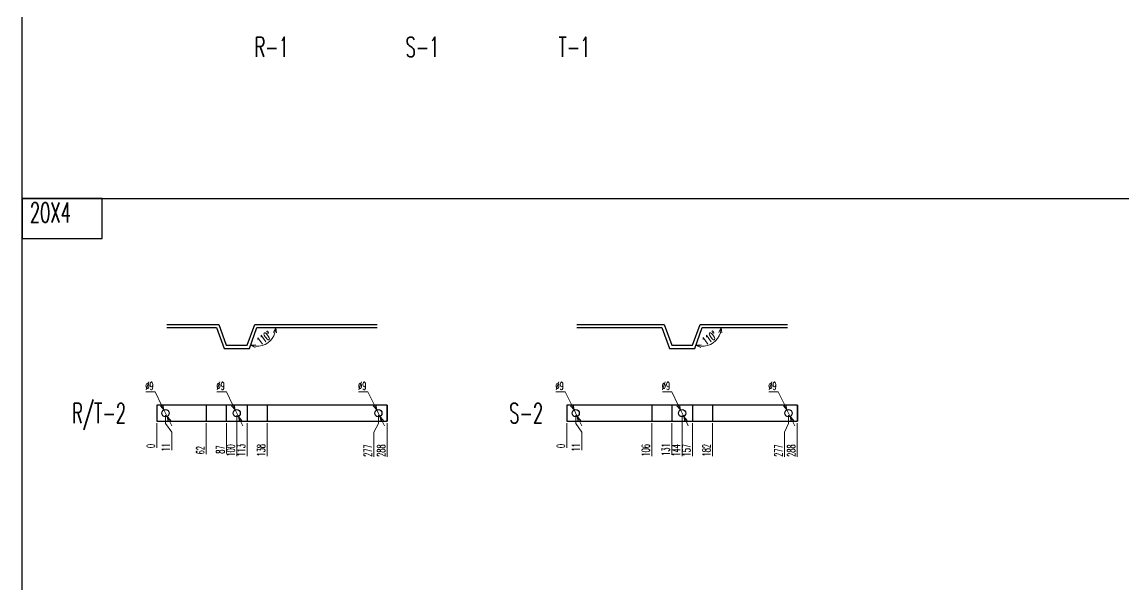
# Model space of a CAD drawing. Header units: millimetres. Extents: x -28296 to 1159, y -35880 to -26991.
# Drawn here: x -23687 to -22309, y -29216 to -28511 of the extents above; entities that cross this region are included whole.
import ezdxf
from ezdxf.enums import TextEntityAlignment as Align

# ---------------------------------------------------------------- set-up
doc = ezdxf.new("R2010")
doc.units = ezdxf.units.MM
doc.header["$LTSCALE"] = 3
doc.layers.add('@.VISIBLE', color=7, linetype='Continuous')
doc.layers.add('dim', color=7, linetype='Continuous')
doc.styles.add('Ann_w01', font='romans.shx', dxfattribs={"width": 0.6, "bigfont": 'chineset.shx'})
doc.dimstyles.new('Dim 01_SC05', dxfattribs={"dimscale": 5, "dimtxt": 2, "dimasz": 1.3, "dimexe": 0.5, "dimexo": 0.5, "dimgap": 0.5, "dimtad": 1, "dimtoh": 1, "dimdec": 1, "dimzin": 12, "dimdsep": 46, "dimtxsty": 'Ann_w01', "dimblk": 'OPEN30', "dimcen": 1.5, "dimclrd": 6, "dimclre": 6, "dimclrt": 3, "dimadec": 1, "dimazin": 3, "dimtm": 1e-09, "dimtfac": 1, "dimtdec": 1, "dimtmove": 0, "dimatfit": 3, "dimldrblk": 'OPEN30', "dimfxl": 1, "dimtolj": 1, "dimlwd": 20, "dimlwe": 20, "dimarcsym": 0})

# ---------------------------------------------------------------- blocks, each defined once
blk = doc.blocks.new('*D1316')
at = {"layer": '@.VISIBLE', "color": 6, "lineweight": 20, "transparency": 16777216}
blk.add_line((-23005.7, -29013.1), (-23005.7, -29043.8), dxfattribs=at)
at = {"layer": 'Defpoints', "color": 0, "transparency": 16777216}
for p in [(-23005.7, -29000.6), (-23005.7, -29010.6), (-23005.7, -29037.3)]:
    blk.add_point(p, dxfattribs=at)
at = {"layer": '@.VISIBLE', "color": 3, "transparency": 16777216, "insert": (-23013.2, -29041.8), "char_height": 10, "attachment_point": 5, "rotation": 90, "style": 'Ann_w01'}
blk.add_mtext('\\A1;0', dxfattribs=at)
blk = doc.blocks.new('_Open30')
at = {"color": 0, "linetype": 'ByBlock', "lineweight": -2}
for p, q in [((-1, 0.27), (0, 0)), ((0, 0), (-1, -0.27)), ((0, 0), (-1, 0))]:
    blk.add_line(p, q, dxfattribs=at)
blk = doc.blocks.new('*D1317')
at = {"layer": '@.VISIBLE', "color": 6, "lineweight": 20, "transparency": 16777216}
for p, q in [((-22994.7, -29003.1), (-22994.7, -29013.6)), ((-22994.7, -29013.6), (-22987, -29024.3)), ((-22987, -29024.3), (-22987, -29046.9))]:
    blk.add_line(p, q, dxfattribs=at)
at = {"layer": 'Defpoints', "color": 0, "transparency": 16777216}
for p in [(-23005.7, -29000.6), (-22994.7, -29000.6), (-22987, -29037.3)]:
    blk.add_point(p, dxfattribs=at)
at = {"layer": '@.VISIBLE', "color": 3, "transparency": 16777216, "insert": (-22994.5, -29043.3), "char_height": 10, "attachment_point": 5, "rotation": 90, "style": 'Ann_w01'}
blk.add_mtext('\\A1;11', dxfattribs=at)
blk = doc.blocks.new('*D1318')
at = {"layer": '@.VISIBLE', "color": 6, "lineweight": 20, "transparency": 16777216}
blk.add_line((-22899.7, -29013.1), (-22899.7, -29054.3), dxfattribs=at)
at = {"layer": 'Defpoints', "color": 0, "transparency": 16777216}
for p in [(-23005.7, -29000.6), (-22899.7, -29010.6), (-22899.7, -29037.3)]:
    blk.add_point(p, dxfattribs=at)
at = {"layer": '@.VISIBLE', "color": 3, "transparency": 16777216, "insert": (-22907.2, -29047), "char_height": 10, "attachment_point": 5, "rotation": 90, "style": 'Ann_w01'}
blk.add_mtext('\\A1;106', dxfattribs=at)
blk = doc.blocks.new('*D1319')
at = {"layer": '@.VISIBLE', "color": 6, "lineweight": 20, "transparency": 16777216}
blk.add_line((-22874.7, -29013.1), (-22874.7, -29052.6), dxfattribs=at)
at = {"layer": 'Defpoints', "color": 0, "transparency": 16777216}
for p in [(-23005.7, -29000.6), (-22874.7, -29010.6), (-22874.7, -29037.3)]:
    blk.add_point(p, dxfattribs=at)
at = {"layer": '@.VISIBLE', "color": 3, "transparency": 16777216, "insert": (-22882.2, -29046.2), "char_height": 10, "attachment_point": 5, "rotation": 90, "style": 'Ann_w01'}
blk.add_mtext('\\A1;131', dxfattribs=at)
blk = doc.blocks.new('*D1320')
at = {"layer": '@.VISIBLE', "color": 6, "lineweight": 20, "transparency": 16777216}
blk.add_line((-22861.7, -29003.1), (-22861.7, -29054.6), dxfattribs=at)
at = {"layer": 'Defpoints', "color": 0, "transparency": 16777216}
for p in [(-23005.7, -29000.6), (-22861.7, -29000.6), (-22861.7, -29037.3)]:
    blk.add_point(p, dxfattribs=at)
at = {"layer": '@.VISIBLE', "color": 3, "transparency": 16777216, "insert": (-22869.2, -29047.2), "char_height": 10, "attachment_point": 5, "rotation": 90, "style": 'Ann_w01'}
blk.add_mtext('\\A1;144', dxfattribs=at)
blk = doc.blocks.new('*D1321')
at = {"layer": '@.VISIBLE', "color": 6, "lineweight": 20, "transparency": 16777216}
blk.add_line((-22848.7, -29013.1), (-22848.7, -29054.3), dxfattribs=at)
at = {"layer": 'Defpoints', "color": 0, "transparency": 16777216}
for p in [(-23005.7, -29000.6), (-22848.7, -29010.6), (-22848.7, -29037.3)]:
    blk.add_point(p, dxfattribs=at)
at = {"layer": '@.VISIBLE', "color": 3, "transparency": 16777216, "insert": (-22856.2, -29047), "char_height": 10, "attachment_point": 5, "rotation": 90, "style": 'Ann_w01'}
blk.add_mtext('\\A1;157', dxfattribs=at)
blk = doc.blocks.new('*D1322')
at = {"layer": '@.VISIBLE', "color": 6, "lineweight": 20, "transparency": 16777216}
blk.add_line((-22823.7, -29013.1), (-22823.7, -29054.3), dxfattribs=at)
at = {"layer": 'Defpoints', "color": 0, "transparency": 16777216}
for p in [(-23005.7, -29000.6), (-22823.7, -29010.6), (-22823.7, -29037.3)]:
    blk.add_point(p, dxfattribs=at)
at = {"layer": '@.VISIBLE', "color": 3, "transparency": 16777216, "insert": (-22831.2, -29047), "char_height": 10, "attachment_point": 5, "rotation": 90, "style": 'Ann_w01'}
blk.add_mtext('\\A1;182', dxfattribs=at)
blk = doc.blocks.new('*D1323')
at = {"layer": '@.VISIBLE', "color": 6, "lineweight": 20, "transparency": 16777216}
for p, q in [((-22728.7, -29013.6), (-22733.6, -29024.3)), ((-22728.7, -29003.1), (-22728.7, -29013.6)), ((-22733.6, -29024.3), (-22733.6, -29055.2))]:
    blk.add_line(p, q, dxfattribs=at)
at = {"layer": 'Defpoints', "color": 0, "transparency": 16777216}
for p in [(-23005.7, -29000.6), (-22728.7, -29000.6), (-22733.6, -29037.3)]:
    blk.add_point(p, dxfattribs=at)
at = {"layer": '@.VISIBLE', "color": 3, "transparency": 16777216, "insert": (-22741.1, -29047.5), "char_height": 10, "attachment_point": 5, "rotation": 90, "style": 'Ann_w01'}
blk.add_mtext('\\A1;277', dxfattribs=at)
blk = doc.blocks.new('*D1324')
at = {"layer": '@.VISIBLE', "color": 6, "lineweight": 20, "transparency": 16777216}
blk.add_line((-22717.7, -29013.1), (-22717.7, -29055.2), dxfattribs=at)
at = {"layer": 'Defpoints', "color": 0, "transparency": 16777216}
for p in [(-23005.7, -29000.6), (-22717.7, -29010.6), (-22717.7, -29037.3)]:
    blk.add_point(p, dxfattribs=at)
at = {"layer": '@.VISIBLE', "color": 3, "transparency": 16777216, "insert": (-22725.2, -29047.5), "char_height": 10, "attachment_point": 5, "rotation": 90, "style": 'Ann_w01'}
blk.add_mtext('\\A1;288', dxfattribs=at)
blk = doc.blocks.new('*D1325')
at = {"layer": '@.VISIBLE', "color": 6, "lineweight": 20, "transparency": 16777216}
for p, q in [((-22886.4, -28974.1), (-22874.7, -28974.1)), ((-22874.7, -28974.1), (-22866.5, -28990.7)), ((-22859.7, -29004.6), (-22863.7, -28996.5)), ((-22856.8, -29010.5), (-22854, -29016.3))]:
    blk.add_line(p, q, dxfattribs=at)
at = {"layer": 'Defpoints', "color": 0, "transparency": 16777216}
for p in [(-22863.7, -28996.5), (-22859.7, -29004.6)]:
    blk.add_point(p, dxfattribs=at)
at = {"layer": '@.VISIBLE', "color": 6, "lineweight": 20, "transparency": 16777216, "xscale": 6.5, "yscale": 6.5, "zscale": 6.5}
for p, rotation in [((-22863.7, -28996.5), 296.215519683042), ((-22859.7, -29004.6), 116.215519683042)]:
    blk.add_blockref('_Open30', p, dxfattribs=dict(at, rotation=rotation))
at = {"layer": '@.VISIBLE', "color": 3, "transparency": 16777216, "insert": (-22881.8, -28966.6), "char_height": 10, "attachment_point": 5, "style": 'Ann_w01'}
blk.add_mtext('\\A1;∅9', dxfattribs=at)
blk = doc.blocks.new('*D1326')
at = {"layer": '@.VISIBLE', "color": 6, "lineweight": 20, "transparency": 16777216}
for p, q in [((-22753.4, -28974.1), (-22741.7, -28974.1)), ((-22741.7, -28974.1), (-22733.5, -28990.7)), ((-22726.7, -29004.6), (-22730.7, -28996.5)), ((-22723.8, -29010.5), (-22721, -29016.3))]:
    blk.add_line(p, q, dxfattribs=at)
at = {"layer": 'Defpoints', "color": 0, "transparency": 16777216}
for p in [(-22730.7, -28996.5), (-22726.7, -29004.6)]:
    blk.add_point(p, dxfattribs=at)
at = {"layer": '@.VISIBLE', "color": 6, "lineweight": 20, "transparency": 16777216, "xscale": 6.5, "yscale": 6.5, "zscale": 6.5}
for p, rotation in [((-22730.7, -28996.5), 296.2155196828454), ((-22726.7, -29004.6), 116.2155196828454)]:
    blk.add_blockref('_Open30', p, dxfattribs=dict(at, rotation=rotation))
at = {"layer": '@.VISIBLE', "color": 3, "transparency": 16777216, "insert": (-22748.8, -28966.6), "char_height": 10, "attachment_point": 5, "style": 'Ann_w01'}
blk.add_mtext('\\A1;∅9', dxfattribs=at)
blk = doc.blocks.new('*D1327')
at = {"layer": '@.VISIBLE', "color": 6, "lineweight": 20, "transparency": 16777216}
for p, q in [((-23019.4, -28974.1), (-23007.7, -28974.1)), ((-23007.7, -28974.1), (-22999.5, -28990.7)), ((-22992.7, -29004.6), (-22996.7, -28996.5)), ((-22989.8, -29010.5), (-22987, -29016.3))]:
    blk.add_line(p, q, dxfattribs=at)
at = {"layer": 'Defpoints', "color": 0, "transparency": 16777216}
for p in [(-22996.7, -28996.5), (-22992.7, -29004.6)]:
    blk.add_point(p, dxfattribs=at)
at = {"layer": '@.VISIBLE', "color": 6, "lineweight": 20, "transparency": 16777216, "xscale": 6.5, "yscale": 6.5, "zscale": 6.5}
for p, rotation in [((-22996.7, -28996.5), 296.2155196830007), ((-22992.7, -29004.6), 116.2155196830007)]:
    blk.add_blockref('_Open30', p, dxfattribs=dict(at, rotation=rotation))
at = {"layer": '@.VISIBLE', "color": 3, "transparency": 16777216, "insert": (-23014.8, -28966.6), "char_height": 10, "attachment_point": 5, "style": 'Ann_w01'}
blk.add_mtext('\\A1;∅9', dxfattribs=at)
blk = doc.blocks.new('*D1328')
at = {"layer": '@.VISIBLE', "color": 6, "lineweight": 20, "transparency": 16777216}
blk.add_line((-23518.3, -29013.1), (-23518.3, -29043.8), dxfattribs=at)
at = {"layer": 'Defpoints', "color": 0, "transparency": 16777216}
for p in [(-23518.3, -29000.6), (-23518.3, -29010.6), (-23518.3, -29037.3)]:
    blk.add_point(p, dxfattribs=at)
at = {"layer": '@.VISIBLE', "color": 3, "transparency": 16777216, "insert": (-23525.8, -29041.8), "char_height": 10, "attachment_point": 5, "rotation": 90, "style": 'Ann_w01'}
blk.add_mtext('\\A1;0', dxfattribs=at)
blk = doc.blocks.new('*D1329')
at = {"layer": '@.VISIBLE', "color": 6, "lineweight": 20, "transparency": 16777216}
for p, q in [((-23507.3, -29003.1), (-23507.3, -29013.6)), ((-23507.3, -29013.6), (-23499.5, -29024.3)), ((-23499.5, -29024.3), (-23499.5, -29046.9))]:
    blk.add_line(p, q, dxfattribs=at)
at = {"layer": 'Defpoints', "color": 0, "transparency": 16777216}
for p in [(-23518.3, -29000.6), (-23507.3, -29000.6), (-23499.5, -29037.3)]:
    blk.add_point(p, dxfattribs=at)
at = {"layer": '@.VISIBLE', "color": 3, "transparency": 16777216, "insert": (-23507, -29043.3), "char_height": 10, "attachment_point": 5, "rotation": 90, "style": 'Ann_w01'}
blk.add_mtext('\\A1;11', dxfattribs=at)
blk = doc.blocks.new('*D1330')
at = {"layer": '@.VISIBLE', "color": 6, "lineweight": 20, "transparency": 16777216}
blk.add_line((-23456.3, -29013.1), (-23456.3, -29051.8), dxfattribs=at)
at = {"layer": 'Defpoints', "color": 0, "transparency": 16777216}
for p in [(-23518.3, -29000.6), (-23456.3, -29010.6), (-23456.3, -29039.8)]:
    blk.add_point(p, dxfattribs=at)
at = {"layer": '@.VISIBLE', "color": 3, "transparency": 16777216, "insert": (-23463.8, -29047), "char_height": 10, "attachment_point": 5, "rotation": 90, "style": 'Ann_w01'}
blk.add_mtext('\\A1;62', dxfattribs=at)
blk = doc.blocks.new('*D1331')
at = {"layer": '@.VISIBLE', "color": 6, "lineweight": 20, "transparency": 16777216}
blk.add_line((-23431.3, -29013.1), (-23431.3, -29051), dxfattribs=at)
at = {"layer": 'Defpoints', "color": 0, "transparency": 16777216}
for p in [(-23518.3, -29000.6), (-23431.3, -29010.6), (-23431.3, -29038.8)]:
    blk.add_point(p, dxfattribs=at)
at = {"layer": '@.VISIBLE', "color": 3, "transparency": 16777216, "insert": (-23438.8, -29046.2), "char_height": 10, "attachment_point": 5, "rotation": 90, "style": 'Ann_w01'}
blk.add_mtext('\\A1;87', dxfattribs=at)
blk = doc.blocks.new('*D1332')
at = {"layer": '@.VISIBLE', "color": 6, "lineweight": 20, "transparency": 16777216}
blk.add_line((-23418.3, -29003.1), (-23418.3, -29054.5), dxfattribs=at)
at = {"layer": 'Defpoints', "color": 0, "transparency": 16777216}
for p in [(-23518.3, -29000.6), (-23418.3, -29000.6), (-23418.3, -29037.4)]:
    blk.add_point(p, dxfattribs=at)
at = {"layer": '@.VISIBLE', "color": 3, "transparency": 16777216, "insert": (-23425.8, -29047.2), "char_height": 10, "attachment_point": 5, "rotation": 90, "style": 'Ann_w01'}
blk.add_mtext('\\A1;100', dxfattribs=at)
blk = doc.blocks.new('*D1333')
at = {"layer": '@.VISIBLE', "color": 6, "lineweight": 20, "transparency": 16777216}
blk.add_line((-23405.3, -29013.1), (-23405.3, -29054.3), dxfattribs=at)
at = {"layer": 'Defpoints', "color": 0, "transparency": 16777216}
for p in [(-23518.3, -29000.6), (-23405.3, -29010.6), (-23405.3, -29037.3)]:
    blk.add_point(p, dxfattribs=at)
at = {"layer": '@.VISIBLE', "color": 3, "transparency": 16777216, "insert": (-23412.8, -29047), "char_height": 10, "attachment_point": 5, "rotation": 90, "style": 'Ann_w01'}
blk.add_mtext('\\A1;113', dxfattribs=at)
blk = doc.blocks.new('*D1334')
at = {"layer": '@.VISIBLE', "color": 6, "lineweight": 20, "transparency": 16777216}
blk.add_line((-23380.3, -29013.1), (-23380.3, -29054.3), dxfattribs=at)
at = {"layer": 'Defpoints', "color": 0, "transparency": 16777216}
for p in [(-23518.3, -29000.6), (-23380.3, -29010.6), (-23380.3, -29037.3)]:
    blk.add_point(p, dxfattribs=at)
at = {"layer": '@.VISIBLE', "color": 3, "transparency": 16777216, "insert": (-23387.8, -29047), "char_height": 10, "attachment_point": 5, "rotation": 90, "style": 'Ann_w01'}
blk.add_mtext('\\A1;138', dxfattribs=at)
blk = doc.blocks.new('*D1335')
at = {"layer": '@.VISIBLE', "color": 6, "lineweight": 20, "transparency": 16777216}
for p, q in [((-23241.3, -29013.6), (-23246.9, -29024.3)), ((-23241.3, -29003.1), (-23241.3, -29013.6)), ((-23246.9, -29024.3), (-23246.9, -29055.2))]:
    blk.add_line(p, q, dxfattribs=at)
at = {"layer": 'Defpoints', "color": 0, "transparency": 16777216}
for p in [(-23518.3, -29000.6), (-23241.3, -29000.6), (-23246.9, -29037.3)]:
    blk.add_point(p, dxfattribs=at)
at = {"layer": '@.VISIBLE', "color": 3, "transparency": 16777216, "insert": (-23254.4, -29047.5), "char_height": 10, "attachment_point": 5, "rotation": 90, "style": 'Ann_w01'}
blk.add_mtext('\\A1;277', dxfattribs=at)
blk = doc.blocks.new('*D1336')
at = {"layer": '@.VISIBLE', "color": 6, "lineweight": 20, "transparency": 16777216}
blk.add_line((-23230.3, -29013.1), (-23230.3, -29055.2), dxfattribs=at)
at = {"layer": 'Defpoints', "color": 0, "transparency": 16777216}
for p in [(-23518.3, -29000.6), (-23230.3, -29010.6), (-23230.3, -29037.3)]:
    blk.add_point(p, dxfattribs=at)
at = {"layer": '@.VISIBLE', "color": 3, "transparency": 16777216, "insert": (-23237.8, -29047.5), "char_height": 10, "attachment_point": 5, "rotation": 90, "style": 'Ann_w01'}
blk.add_mtext('\\A1;288', dxfattribs=at)
blk = doc.blocks.new('*D1337')
at = {"layer": '@.VISIBLE', "color": 6, "lineweight": 20, "transparency": 16777216}
for p, q in [((-23443, -28974.1), (-23431.3, -28974.1)), ((-23431.3, -28974.1), (-23423.2, -28990.7)), ((-23416.3, -29004.6), (-23420.3, -28996.5)), ((-23413.5, -29010.5), (-23410.6, -29016.3))]:
    blk.add_line(p, q, dxfattribs=at)
at = {"layer": 'Defpoints', "color": 0, "transparency": 16777216}
for p in [(-23420.3, -28996.5), (-23416.3, -29004.6)]:
    blk.add_point(p, dxfattribs=at)
at = {"layer": '@.VISIBLE', "color": 6, "lineweight": 20, "transparency": 16777216, "xscale": 6.5, "yscale": 6.5, "zscale": 6.5}
for p, rotation in [((-23420.3, -28996.5), 296.2155196828866), ((-23416.3, -29004.6), 116.2155196828866)]:
    blk.add_blockref('_Open30', p, dxfattribs=dict(at, rotation=rotation))
at = {"layer": '@.VISIBLE', "color": 3, "transparency": 16777216, "insert": (-23438.4, -28966.6), "char_height": 10, "attachment_point": 5, "style": 'Ann_w01'}
blk.add_mtext('\\A1;∅9', dxfattribs=at)
blk = doc.blocks.new('*D1338')
at = {"layer": '@.VISIBLE', "color": 6, "lineweight": 20, "transparency": 16777216}
for p, q in [((-23266, -28974.1), (-23254.3, -28974.1)), ((-23254.3, -28974.1), (-23246.2, -28990.7)), ((-23239.3, -29004.6), (-23243.3, -28996.5)), ((-23236.5, -29010.5), (-23233.6, -29016.3))]:
    blk.add_line(p, q, dxfattribs=at)
at = {"layer": 'Defpoints', "color": 0, "transparency": 16777216}
for p in [(-23243.3, -28996.5), (-23239.3, -29004.6)]:
    blk.add_point(p, dxfattribs=at)
at = {"layer": '@.VISIBLE', "color": 6, "lineweight": 20, "transparency": 16777216, "xscale": 6.5, "yscale": 6.5, "zscale": 6.5}
for p, rotation in [((-23243.3, -28996.5), 296.2155196828451), ((-23239.3, -29004.6), 116.2155196828451)]:
    blk.add_blockref('_Open30', p, dxfattribs=dict(at, rotation=rotation))
at = {"layer": '@.VISIBLE', "color": 3, "transparency": 16777216, "insert": (-23261.4, -28966.6), "char_height": 10, "attachment_point": 5, "style": 'Ann_w01'}
blk.add_mtext('\\A1;∅9', dxfattribs=at)
blk = doc.blocks.new('*D1339')
at = {"layer": '@.VISIBLE', "color": 6, "lineweight": 20, "transparency": 16777216}
for p, q in [((-23532, -28974.1), (-23520.3, -28974.1)), ((-23520.3, -28974.1), (-23512.2, -28990.7)), ((-23505.3, -29004.6), (-23509.3, -28996.5)), ((-23502.5, -29010.5), (-23499.6, -29016.3))]:
    blk.add_line(p, q, dxfattribs=at)
at = {"layer": 'Defpoints', "color": 0, "transparency": 16777216}
for p in [(-23509.3, -28996.5), (-23505.3, -29004.6)]:
    blk.add_point(p, dxfattribs=at)
at = {"layer": '@.VISIBLE', "color": 6, "lineweight": 20, "transparency": 16777216, "xscale": 6.5, "yscale": 6.5, "zscale": 6.5}
for p, rotation in [((-23509.3, -28996.5), 296.2155196828971), ((-23505.3, -29004.6), 116.2155196828972)]:
    blk.add_blockref('_Open30', p, dxfattribs=dict(at, rotation=rotation))
at = {"layer": '@.VISIBLE', "color": 3, "transparency": 16777216, "insert": (-23527.4, -28966.6), "char_height": 10, "attachment_point": 5, "style": 'Ann_w01'}
blk.add_mtext('\\A1;∅9', dxfattribs=at)
blk = doc.blocks.new('*D1430')
at = {"layer": '@.VISIBLE', "color": 6, "lineweight": 20, "transparency": 16777216}
blk.add_arc((-23393, -28893.5), 23.4, 265.9645, 344.0355, dxfattribs=at)
at = {"layer": 'Defpoints', "color": 0, "transparency": 16777216}
for p in [(-23393, -28893.5), (-23393, -28893.5), (-23242.8, -28893.5), (-23402.5, -28919.5), (-23386.3, -28915.9)]:
    blk.add_point(p, dxfattribs=at)
at = {"layer": '@.VISIBLE', "color": 6, "lineweight": 20, "transparency": 16777216, "xscale": 6.5, "yscale": 6.5, "zscale": 6.5}
for p, rotation in [((-23369.6, -28893.5), 82.01775681750401), ((-23401.1, -28915.5), 167.9822431824854)]:
    blk.add_blockref('_Open30', p, dxfattribs=dict(at, rotation=rotation))
at = {"layer": '@.VISIBLE', "color": 3, "transparency": 16777216, "insert": (-23383.9, -28906.6), "char_height": 10, "attachment_point": 5, "rotation": 35, "style": 'Ann_w01'}
blk.add_mtext('\\A1;110°', dxfattribs=at)
blk = doc.blocks.new('*D1431')
at = {"layer": '@.VISIBLE', "color": 6, "lineweight": 20, "transparency": 16777216}
blk.add_arc((-22836.4, -28893.5), 23.4, 265.9726, 344.0274, dxfattribs=at)
at = {"layer": 'Defpoints', "color": 0, "transparency": 16777216}
for p in [(-22836.4, -28893.5), (-22836.4, -28893.5), (-22730.2, -28893.5), (-22845.9, -28919.5), (-22829.7, -28915.9)]:
    blk.add_point(p, dxfattribs=at)
at = {"layer": '@.VISIBLE', "color": 6, "lineweight": 20, "transparency": 16777216, "xscale": 6.5, "yscale": 6.5, "zscale": 6.5}
for p, rotation in [((-22813, -28893.5), 82.01370515552944), ((-22844.4, -28915.5), 167.9862948444554)]:
    blk.add_blockref('_Open30', p, dxfattribs=dict(at, rotation=rotation))
at = {"layer": '@.VISIBLE', "color": 3, "transparency": 16777216, "insert": (-22827.3, -28906.5), "char_height": 10, "attachment_point": 5, "rotation": 35, "style": 'Ann_w01'}
blk.add_mtext('\\A1;110°', dxfattribs=at)

msp = doc.modelspace()

# ---------------------------------------------------------------- linework, layer by layer
at = {"layer": '@.VISIBLE'}
msp.add_line((-23686.62, -28732.08), (-20932.38, -28732.08), dxfattribs=at)
at = {"layer": '@.VISIBLE', "color": 1}
for p, q in [((-23518.31, -28990.59), (-23518.31, -29010.59)), ((-23456.31, -28990.59), (-23456.31, -29010.59)), ((-23431.31, -28990.59), (-23431.31, -29010.59)), ((-23405.31, -28990.59), (-23405.31, -29010.59)), ((-23380.31, -28990.59), (-23380.31, -29010.59)), ((-23230.31, -28990.59), (-23230.31, -29010.59))]:
    msp.add_line(p, q, dxfattribs=at)
at = {"layer": '@.VISIBLE', "color": 2}
for p, q in [((-23005.69, -28990.59), (-23005.69, -29010.59)), ((-22899.69, -28990.59), (-22899.69, -29010.59)), ((-22874.69, -28990.59), (-22874.69, -29010.59)), ((-22848.69, -28990.59), (-22848.69, -29010.59)), ((-22823.69, -28990.59), (-22823.69, -29010.59)), ((-22717.69, -28990.59), (-22717.69, -29010.59))]:
    msp.add_line(p, q, dxfattribs=at)
at = {"layer": '@.VISIBLE'}
for points in [[(-20932.38, -30673.43), (-23686.62, -30673.43), (-23686.62, -26990.92), (-20932.38, -26990.92)], [(-23686.62, -28782.08), (-23586.62, -28782.08), (-23586.62, -28732.08), (-23686.62, -28732.08)]]:
    msp.add_lwpolyline(points, close=True, dxfattribs=at)
at = {"layer": '@.VISIBLE', "color": 1}
for points in [[(-23505.81, -28889.52), (-23440.78, -28889.52), (-23431.31, -28915.52), (-23405.31, -28915.52), (-23395.85, -28889.52), (-23242.81, -28889.52)], [(-23505.81, -28893.52), (-23443.58, -28893.52), (-23434.11, -28919.52), (-23402.51, -28919.52), (-23393.05, -28893.52), (-23242.81, -28893.52)]]:
    msp.add_lwpolyline(points, dxfattribs=at)
at = {"layer": '@.VISIBLE', "color": 2}
for points in [[(-22993.19, -28889.52), (-22884.15, -28889.52), (-22874.69, -28915.52), (-22848.69, -28915.52), (-22839.23, -28889.52), (-22730.19, -28889.52)], [(-22993.19, -28893.52), (-22886.95, -28893.52), (-22877.49, -28919.52), (-22845.89, -28919.52), (-22836.43, -28893.52), (-22730.19, -28893.52)]]:
    msp.add_lwpolyline(points, dxfattribs=at)
at = {"layer": '@.VISIBLE', "color": 1}
msp.add_lwpolyline([(-23518.31, -29010.59), (-23230.31, -29010.59), (-23230.31, -28990.59), (-23518.31, -28990.59)], close=True, dxfattribs=at)
at = {"layer": '@.VISIBLE', "color": 2}
msp.add_lwpolyline([(-23005.69, -29010.59), (-22717.69, -29010.59), (-22717.69, -28990.59), (-23005.69, -28990.59)], close=True, dxfattribs=at)
at = {"layer": '@.VISIBLE', "color": 1}
for centre in [(-23507.31, -29000.59), (-23418.31, -29000.59), (-23241.31, -29000.59)]:
    msp.add_circle(centre, 4.5, dxfattribs=at)
at = {"layer": '@.VISIBLE', "color": 2}
for centre in [(-22994.69, -29000.59), (-22861.69, -29000.59), (-22728.69, -29000.59)]:
    msp.add_circle(centre, 4.5, dxfattribs=at)

# ---------------------------------------------------------------- texts
at = {"layer": 'dim', "color": 0, "style": 'Ann_w01', "width": 0.6}
for s, p in [('R-1', (-23374.63, -28542.52)), ('S-1', (-23186.11, -28542.52)), ('T-1', (-22996.19, -28542.52)), ('R/T-2', (-23590.41, -29000.59)), ('S-2', (-23056.61, -29000.59))]:
    msp.add_text(s, height=25, dxfattribs=at).set_placement(p, align=Align.MIDDLE_CENTER)
at = {"layer": 'dim', "color": 1, "style": 'Ann_w01', "width": 0.6}
msp.add_text('20X4', height=25, dxfattribs=at).set_placement((-23676.91, -28769.71), align=Align.BOTTOM_LEFT)

# ---------------------------------------------------------------- dimensions: what is measured, and where the dimension line sits
at = {"layer": '@.VISIBLE'}
for base, line1, line2, picture, middle in [((-23386.34, -28915.94), ((-23393.05, -28893.52), (-23242.81, -28893.52)), ((-23402.51, -28919.52), (-23393.05, -28893.52)), '*D1430', (-23383.93, -28906.55)), ((-22829.72, -28915.93), ((-22836.43, -28893.52), (-22730.19, -28893.52)), ((-22845.89, -28919.52), (-22836.43, -28893.52)), '*D1431', (-22827.31, -28906.54))]:
    dim = msp.add_angular_dim_2l(base=base, line1=line1, line2=line2, dimstyle='Dim 01_SC05', dxfattribs=at)
    dim.commit()
    dim.dimension.update_dxf_attribs({"geometry": picture, "text_midpoint": middle})
at = {"layer": '@.VISIBLE', "color": 1}
for p1, p2, picture, middle in [((-23505.33, -29004.62), (-23509.3, -28996.55), '*D1339', (-23527.42, -28974.12)), ((-23416.33, -29004.62), (-23420.3, -28996.55), '*D1337', (-23438.42, -28974.12)), ((-23239.33, -29004.62), (-23243.3, -28996.55), '*D1338', (-23261.42, -28974.12))]:
    dim = msp.add_diameter_dim_2p(p1=p1, p2=p2, dimstyle='Dim 01_SC05', dxfattribs=at)
    dim.commit()
    dim.dimension.update_dxf_attribs({"geometry": picture, "text_midpoint": middle, "dimtype": 163})
at = {"layer": '@.VISIBLE'}
for p1, p2, picture, middle in [((-22992.7, -29004.62), (-22996.68, -28996.55), '*D1327', (-23014.79, -28974.12)), ((-22859.7, -29004.62), (-22863.68, -28996.55), '*D1325', (-22881.79, -28974.12)), ((-22726.7, -29004.62), (-22730.68, -28996.55), '*D1326', (-22748.79, -28974.12))]:
    dim = msp.add_diameter_dim_2p(p1=p1, p2=p2, dimstyle='Dim 01_SC05', dxfattribs=at)
    dim.commit()
    dim.dimension.update_dxf_attribs({"geometry": picture, "text_midpoint": middle, "dimtype": 163})
at = {"layer": '@.VISIBLE', "color": 1}
for feature_location, offset, origin, picture, middle in [((-23518.31354017, -29010.58501531), (0, -26.67869843), (-23518.31354017, -29000.58501531), '*D1328', (-23525.81354017, -29041.76371374)), ((-23507.31, -29000.59), (7.84, -36.68), (-23518.31, -29000.59), '*D1329', (-23506.97, -29043.34)), ((-23456.31, -29010.59), (0, -29.25), (-23518.31, -29000.59), '*D1330', (-23463.81, -29047.05)), ((-23431.31, -29010.59), (0, -28.25), (-23518.31, -29000.59), '*D1331', (-23438.81, -29046.19)), ((-23418.31, -29000.59), (0, -36.82), (-23518.31, -29000.59), '*D1332', (-23425.81, -29047.19)), ((-23405.31, -29010.59), (0, -26.68), (-23518.31, -29000.59), '*D1333', (-23412.81, -29047.05)), ((-23380.31, -29010.59), (0, -26.68), (-23518.31, -29000.59), '*D1334', (-23387.81, -29047.05)), ((-23241.31, -29000.59), (-5.54, -36.68), (-23518.31, -29000.59), '*D1335', (-23254.36, -29047.48)), ((-23230.31, -29010.59), (0, -26.68), (-23518.31, -29000.59), '*D1336', (-23237.81, -29047.48))]:
    dim = msp.add_ordinate_dim(feature_location=feature_location, offset=offset, dtype=1, origin=origin, dimstyle='Dim 01_SC05', dxfattribs=at)
    dim.commit()
    dim.dimension.update_dxf_attribs({"geometry": picture, "text_midpoint": middle})
at = {"layer": '@.VISIBLE'}
for feature_location, offset, origin, picture, middle in [((-23005.69033634, -29010.58501531), (0, -26.67869843), (-23005.69033634, -29000.58501531), '*D1316', (-23013.19033634, -29041.76371374)), ((-22994.69, -29000.59), (7.7, -36.68), (-23005.69, -29000.59), '*D1317', (-22994.49, -29043.34)), ((-22899.69, -29010.59), (0, -26.68), (-23005.69, -29000.59), '*D1318', (-22907.19, -29047.05)), ((-22874.69, -29010.59), (0, -26.68), (-23005.69, -29000.59), '*D1319', (-22882.19, -29046.19)), ((-22861.69, -29000.59), (0, -36.68), (-23005.69, -29000.59), '*D1320', (-22869.19, -29047.19)), ((-22848.69, -29010.59), (0, -26.68), (-23005.69, -29000.59), '*D1321', (-22856.19, -29047.05)), ((-22823.69, -29010.59), (0, -26.68), (-23005.69, -29000.59), '*D1322', (-22831.19, -29047.05)), ((-22728.69, -29000.59), (-4.91, -36.68), (-23005.69, -29000.59), '*D1323', (-22741.1, -29047.48)), ((-22717.69, -29010.59), (0, -26.68), (-23005.69, -29000.59), '*D1324', (-22725.19, -29047.48))]:
    dim = msp.add_ordinate_dim(feature_location=feature_location, offset=offset, dtype=1, origin=origin, dimstyle='Dim 01_SC05', dxfattribs=at)
    dim.commit()
    dim.dimension.update_dxf_attribs({"geometry": picture, "text_midpoint": middle})

doc.saveas('drawing.dxf')
